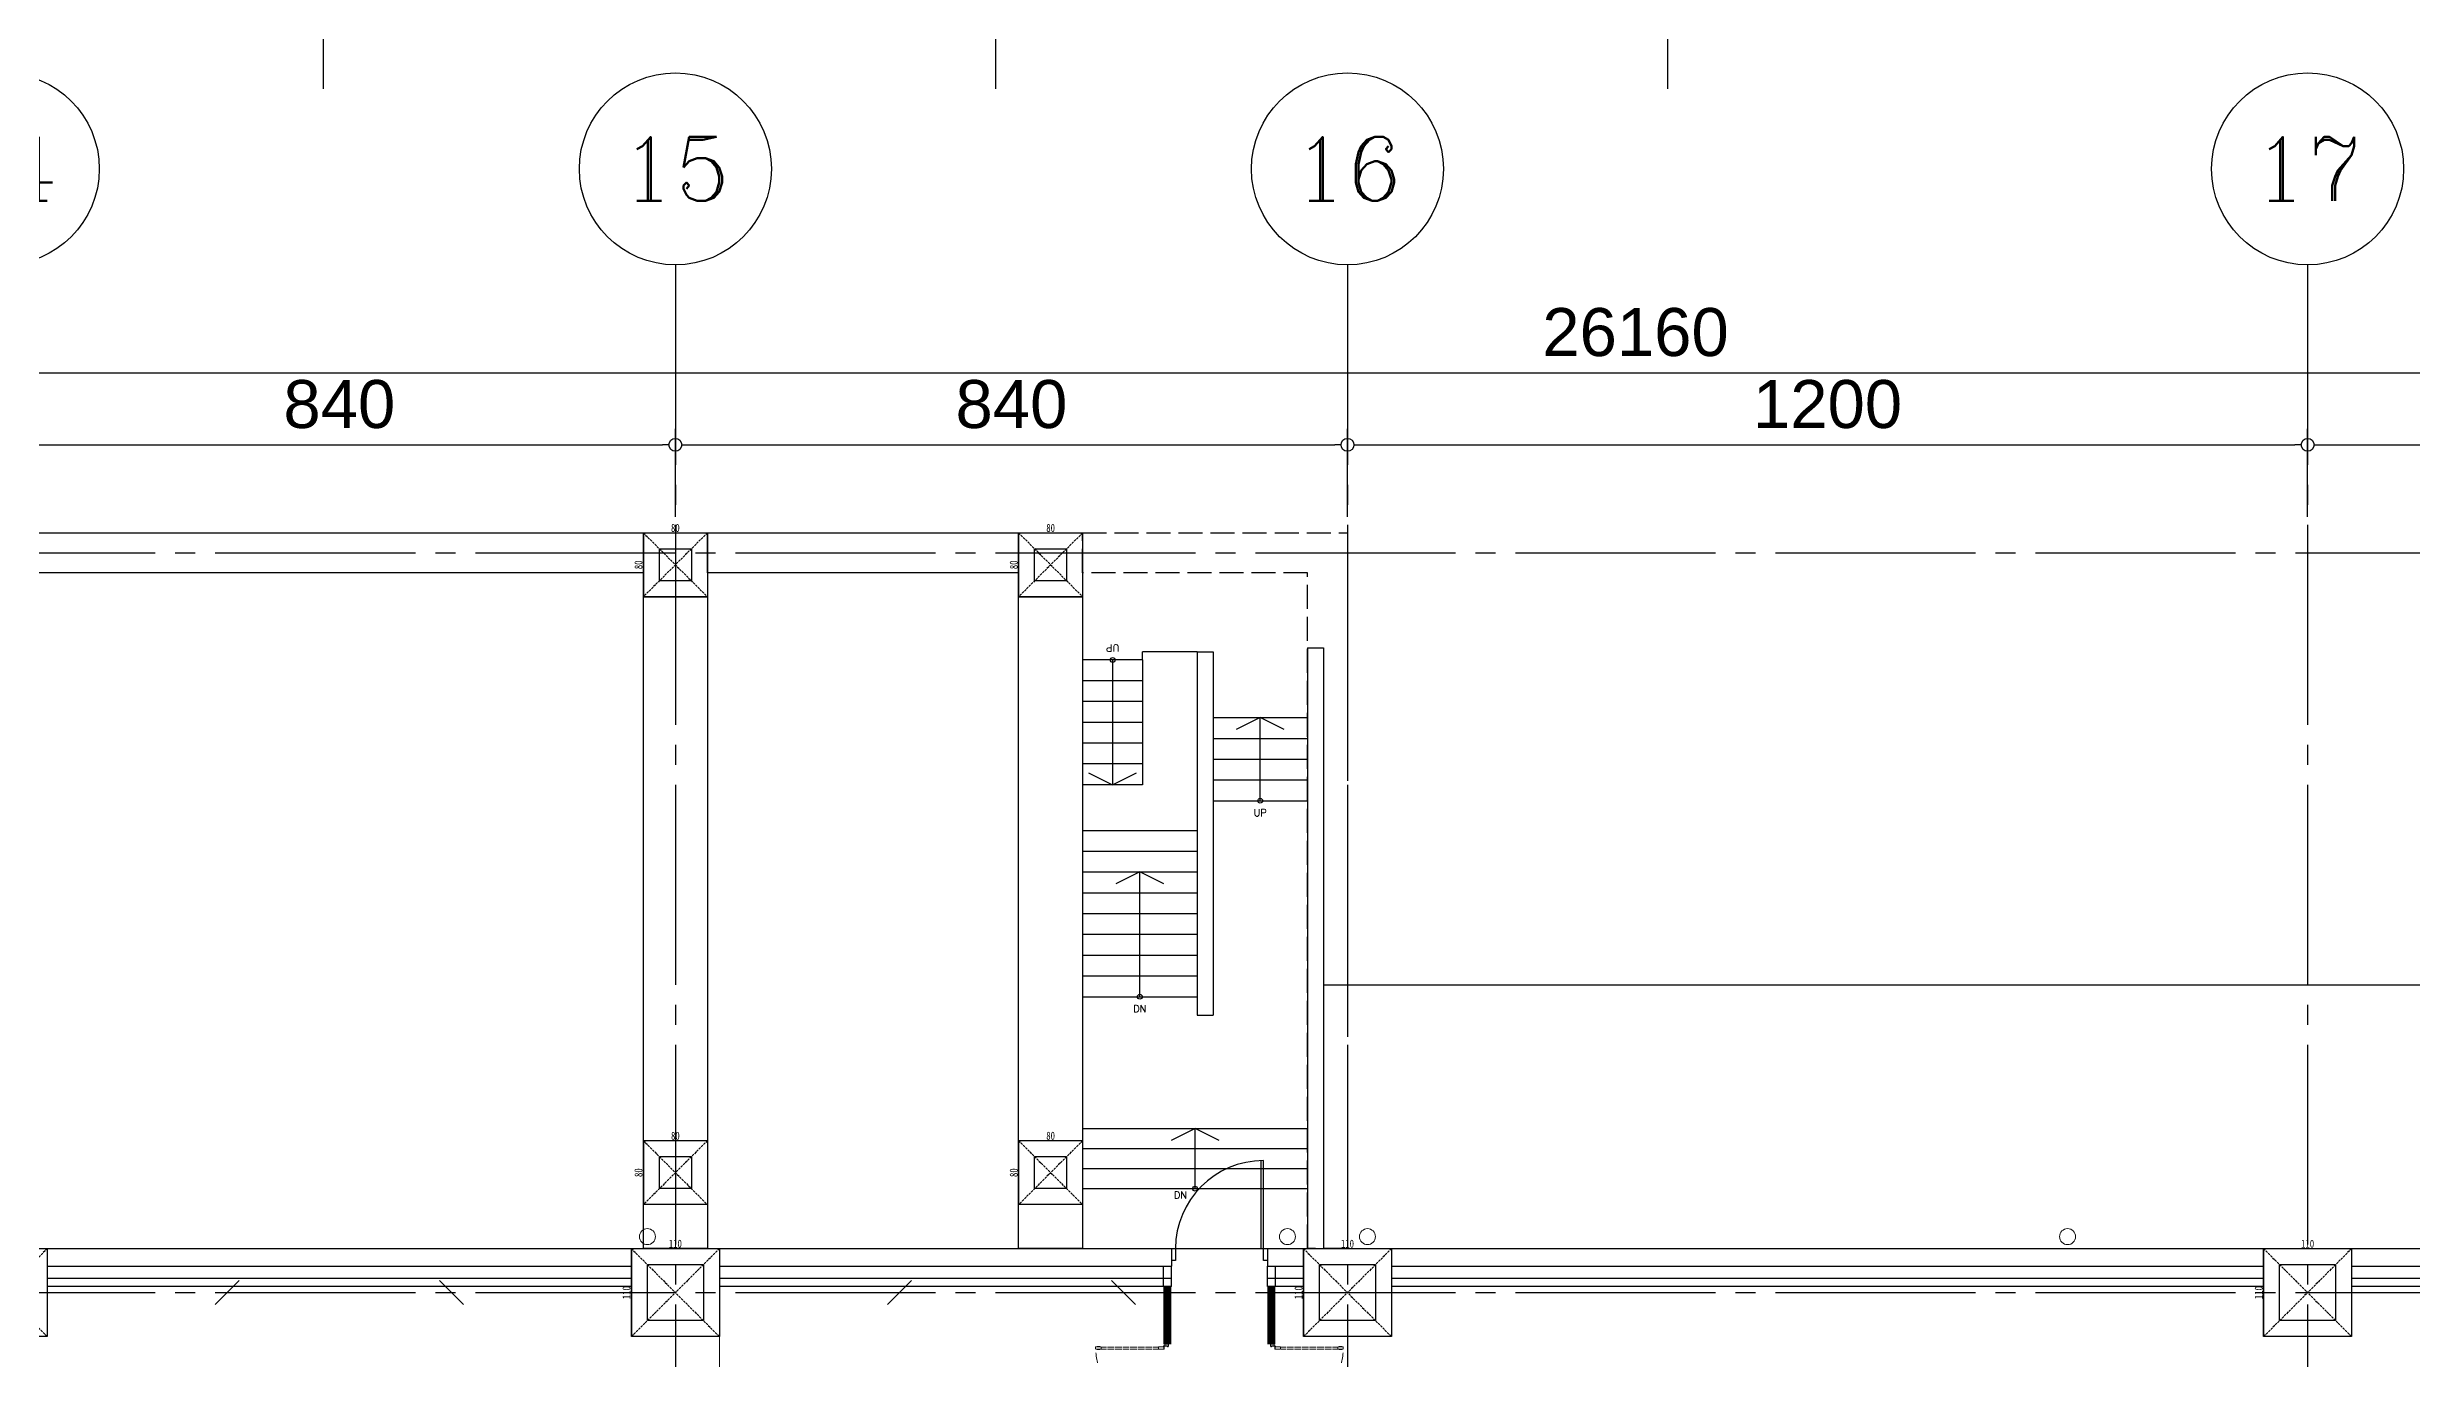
# Model space of a CAD drawing. Extents: x -3080 to 28500, y -1326 to 31609.
# Drawn here: x 11095 to 14050, y 8917 to 10557 of the extents above; entities that cross this region are included whole.
import ezdxf
from ezdxf.enums import TextEntityAlignment as Align

# ---------------------------------------------------------------- set-up
doc = ezdxf.new("R2010")
doc.units = 0
doc.header["$LTSCALE"] = 100
for name, pattern in [('188K-SM-03-F05-ARCH-PA-Y2257103$0$DASHED', [19.05, 12.7, -6.35]), ('X-S-FAB-L05$0$COL-CEN-LIN', [3.25, 2.5, -0.25, 0.25, -0.25]), ('X-S-FAB-L05$0$HIDDEN', [0.4, 0.3, -0.1])]:
    doc.linetypes.add(name, pattern=pattern)
for name, color, linetype in [('0-xref', 8, 'Continuous'), ('188K-SM-03-F05-ARCH-PA-Y2257103$0$K-DIivder-3.5', 53, '188K-SM-03-F05-ARCH-PA-Y2257103$0$DASHED'), ('188K-SM-03-F05-ARCH-PA-Y2257103$0$K-岩棉 2hr 3.5-非抗', 53, 'Continuous'), ('X-S-FAB-L05$0$0-arr', 8, 'Continuous'), ('X-S-FAB-L05$0$0-MC', 8, 'Continuous'), ('X-S-FAB-L05$0$0-NC', 8, 'Continuous'), ('X-S-FAB-L05$0$12', 8, 'Continuous'), ('X-S-FAB-L05$0$1_L05平面圖_1_A-OBJE-MEP', 8, 'Continuous'), ('X-S-FAB-L05$0$BEAM', 8, 'Continuous'), ('X-S-FAB-L05$0$BEAM-RC(P)', 8, 'Continuous'), ('X-S-FAB-L05$0$BLOCK', 8, 'Continuous'), ('X-S-FAB-L05$0$CCL', 8, 'X-S-FAB-L05$0$COL-CEN-LIN'), ('X-S-FAB-L05$0$COL', 8, 'Continuous'), ('X-S-FAB-L05$0$COL-S', 8, 'Continuous'), ('X-S-FAB-L05$0$DOOR', 8, 'Continuous'), ('X-S-FAB-L05$0$DOORSILL', 8, 'Continuous'), ('X-S-FAB-L05$0$HID(UP)', 8, 'X-S-FAB-L05$0$HIDDEN'), ('X-S-FAB-L05$0$S-FNDN', 8, 'Continuous'), ('X-S-FAB-L05$0$S-鋼柱', 8, 'Continuous'), ('X-S-FAB-L05$0$SLAB', 8, 'Continuous'), ('X-S-FAB-L05$0$ST', 8, 'Continuous'), ('X-S-FAB-L05$0$TXT', 8, 'Continuous'), ('X-S-FAB-L05$0$WALL-RC', 8, 'Continuous')]:
    doc.layers.add(name, color=color, linetype=linetype)
doc.layers.add('188K-SM-03-F05-ARCH-PA-Y2257103$0$K-DOOR-鋼板門', color=53, linetype='188K-SM-03-F05-ARCH-PA-Y2257103$0$DASHED', lineweight=9)
doc.layers.add('X-S-FAB-L05$0$XREF', color=8, linetype='Continuous', lineweight=0)
doc.layers.add('X-S-FAB-L05$0$A-BLOCK', color=8, linetype='Continuous', plot=False)
doc.layers.add('X-S-FAB-L05$0$DIM', color=8, linetype='Continuous', plot=False)
doc.styles.add('X-S-FAB-L05$0$CHINA', font='simplex.shx', dxfattribs={"width": 0.75, "bigfont": 'chineset.shx'})
doc.styles.add('X-S-FAB-L05$0$COL-NUM', font='romanc')
doc.styles.add('X-S-FAB-L05$0$DIM', font='', dxfattribs={"width": 0.8})
doc.styles.add('X-S-FAB-L05$0$Gen-Text', font='arial.ttf', dxfattribs={"height": 2.5})
doc.styles.get('X-S-FAB-L05$0$DIM').set_extended_font_data('MingLiU')
doc.dimstyles.new('X-S-FAB-L05$0$CIRL', dxfattribs={"dimtxt": 50, "dimasz": 25, "dimexe": 16, "dimexo": 0, "dimgap": 6, "dimtad": 1, "dimdsep": 46, "dimtxsty": 'X-S-FAB-L05$0$DIM', "dimblk": 'X-S-FAB-L05$0$_DotBlank', "dimcen": 10, "dimdle": 16, "dimclrd": 256, "dimclre": 256, "dimclrt": 6, "dimadec": 0, "dimazin": 0, "dimtfac": 1, "dimtix": 1, "dimtmove": 2, "dimatfit": 3, "dimldrblk": 'X-S-FAB-L05$0$ARROW', "dimfxl": 1, "dimtolj": 1, "dimtzin": 0, "dimarcsym": 0})
doc.dimstyles.new('X-S-FAB-L05$0$JJP_005_defpoint', dxfattribs={"dimtxt": 20, "dimasz": 0.5, "dimexe": 0.5, "dimexo": 0.5, "dimgap": 0.5, "dimtad": 1, "dimdsep": 46, "dimtxsty": 'X-S-FAB-L05$0$DIM', "dimblk": 'X-S-FAB-L05$0$_None', "dimcen": 10, "dimclrd": 256, "dimclre": 256, "dimclrt": 256, "dimadec": 0, "dimazin": 0, "dimtfac": 1, "dimtix": 1, "dimtmove": 2, "dimatfit": 3, "dimldrblk": 'X-S-FAB-L05$0$_None', "dimfxl": 0.5, "dimtolj": 1, "dimtzin": 0, "dimarcsym": 0})

# ---------------------------------------------------------------- blocks, each defined once
blk = doc.blocks.new('X-S-FAB-L05$0$cn-y')
at = {"layer": 'X-S-FAB-L05$0$0-MC'}
blk.add_circle((-50, 0), 50, dxfattribs=at)
at = {"layer": 'X-S-FAB-L05$0$0-NC', "style": 'X-S-FAB-L05$0$COL-NUM'}
blk.add_attdef('GRID-Y', text='', height=50, dxfattribs=at).set_placement((-50, 0), align=Align.MIDDLE_CENTER)
blk = doc.blocks.new('X-S-FAB-L05$0$_DotBlank')
at = {"color": 0, "linetype": 'ByBlock', "lineweight": -2}
blk.add_line((-0.5, 0), (-1, 0), dxfattribs=at)
blk.add_circle((0, 0), 0.5, dxfattribs=at)
blk = doc.blocks.new('*D68')
at = {"layer": 'DefPoints', "color": 0, "transparency": 16777216}
for p in [(0, 10870), (-26160, 10780), (0, 10780)]:
    blk.add_point(p, dxfattribs=at)
at = {"layer": 'X-S-FAB-L05$0$DIM', "lineweight": -2, "transparency": 16777216}
for p, q in [((-26160, 10780), (-26160, 10890)), ((0, 10780), (0, 10890)), ((-26144, 10870), (-16, 10870))]:
    blk.add_line(p, q, dxfattribs=at)
at = {"layer": 'X-S-FAB-L05$0$DIM', "lineweight": -2, "transparency": 16777216, "xscale": 16, "yscale": 16, "zscale": 16, "rotation": 180}
blk.add_blockref('X-S-FAB-L05$0$_DotBlank', (-26160, 10870), dxfattribs=at)
at = {"layer": 'X-S-FAB-L05$0$DIM', "lineweight": -2, "transparency": 16777216, "xscale": 16, "yscale": 16, "zscale": 16}
blk.add_blockref('X-S-FAB-L05$0$_DotBlank', (0, 10870), dxfattribs=at)
at = {"layer": 'X-S-FAB-L05$0$DIM', "color": 6, "transparency": 16777216, "insert": (-13080, 10920.6), "char_height": 2.5, "attachment_point": 5, "style": 'X-S-FAB-L05$0$Gen-Text'}
blk.add_mtext('\\A1;{\\H24x;26160}', dxfattribs=at)
blk = doc.blocks.new('X-S-FAB-L05$0$ARROW')
at = {"color": 3}
blk.add_solid([(0, 0), (-2.4, -0.4), (-2.4, 0.4)], dxfattribs=at)
blk = doc.blocks.new('*D82')
at = {"layer": 'DefPoints', "color": 0, "transparency": 16777216}
for p in [(-14280, 10780), (-15120, 10690), (-14280, 10690)]:
    blk.add_point(p, dxfattribs=at)
at = {"layer": 'X-S-FAB-L05$0$DIM', "lineweight": -2, "transparency": 16777216}
for p, q in [((-15120, 10690), (-15120, 10800)), ((-14280, 10690), (-14280, 10800)), ((-15104, 10780), (-14296, 10780))]:
    blk.add_line(p, q, dxfattribs=at)
at = {"layer": 'X-S-FAB-L05$0$DIM', "lineweight": -2, "transparency": 16777216, "xscale": 16, "yscale": 16, "zscale": 16, "rotation": 180}
blk.add_blockref('X-S-FAB-L05$0$_DotBlank', (-15120, 10780), dxfattribs=at)
at = {"layer": 'X-S-FAB-L05$0$DIM', "lineweight": -2, "transparency": 16777216, "xscale": 16, "yscale": 16, "zscale": 16}
blk.add_blockref('X-S-FAB-L05$0$_DotBlank', (-14280, 10780), dxfattribs=at)
at = {"layer": 'X-S-FAB-L05$0$DIM', "color": 6, "transparency": 16777216, "insert": (-14700, 10830.6), "char_height": 2.5, "attachment_point": 5, "style": 'X-S-FAB-L05$0$Gen-Text'}
blk.add_mtext('\\A1;{\\H24x;840}', dxfattribs=at)
blk = doc.blocks.new('*D83')
at = {"layer": 'DefPoints', "color": 0, "transparency": 16777216}
for p in [(-13440, 10780), (-14280, 10690), (-13440, 10690)]:
    blk.add_point(p, dxfattribs=at)
at = {"layer": 'X-S-FAB-L05$0$DIM', "lineweight": -2, "transparency": 16777216}
for p, q in [((-14280, 10690), (-14280, 10800)), ((-13440, 10690), (-13440, 10800)), ((-14264, 10780), (-13456, 10780))]:
    blk.add_line(p, q, dxfattribs=at)
at = {"layer": 'X-S-FAB-L05$0$DIM', "lineweight": -2, "transparency": 16777216, "xscale": 16, "yscale": 16, "zscale": 16, "rotation": 180}
blk.add_blockref('X-S-FAB-L05$0$_DotBlank', (-14280, 10780), dxfattribs=at)
at = {"layer": 'X-S-FAB-L05$0$DIM', "lineweight": -2, "transparency": 16777216, "xscale": 16, "yscale": 16, "zscale": 16}
blk.add_blockref('X-S-FAB-L05$0$_DotBlank', (-13440, 10780), dxfattribs=at)
at = {"layer": 'X-S-FAB-L05$0$DIM', "color": 6, "transparency": 16777216, "insert": (-13860, 10830.6), "char_height": 2.5, "attachment_point": 5, "style": 'X-S-FAB-L05$0$Gen-Text'}
blk.add_mtext('\\A1;{\\H24x;840}', dxfattribs=at)
blk = doc.blocks.new('*D84')
at = {"layer": 'DefPoints', "color": 0, "transparency": 16777216}
for p in [(-12240, 10780), (-13440, 10690), (-12240, 10690)]:
    blk.add_point(p, dxfattribs=at)
at = {"layer": 'X-S-FAB-L05$0$DIM', "lineweight": -2, "transparency": 16777216}
for p, q in [((-13440, 10690), (-13440, 10800)), ((-12240, 10690), (-12240, 10800)), ((-13424, 10780), (-12256, 10780))]:
    blk.add_line(p, q, dxfattribs=at)
at = {"layer": 'X-S-FAB-L05$0$DIM', "lineweight": -2, "transparency": 16777216, "xscale": 16, "yscale": 16, "zscale": 16, "rotation": 180}
blk.add_blockref('X-S-FAB-L05$0$_DotBlank', (-13440, 10780), dxfattribs=at)
at = {"layer": 'X-S-FAB-L05$0$DIM', "lineweight": -2, "transparency": 16777216, "xscale": 16, "yscale": 16, "zscale": 16}
blk.add_blockref('X-S-FAB-L05$0$_DotBlank', (-12240, 10780), dxfattribs=at)
at = {"layer": 'X-S-FAB-L05$0$DIM', "color": 6, "transparency": 16777216, "insert": (-12840, 10830.6), "char_height": 2.5, "attachment_point": 5, "style": 'X-S-FAB-L05$0$Gen-Text'}
blk.add_mtext('\\A1;{\\H24x;1200}', dxfattribs=at)
blk = doc.blocks.new('*D85')
at = {"layer": 'DefPoints', "color": 0, "transparency": 16777216}
for p in [(-11040, 10780), (-12240, 10690), (-11040, 10690)]:
    blk.add_point(p, dxfattribs=at)
at = {"layer": 'X-S-FAB-L05$0$DIM', "lineweight": -2, "transparency": 16777216}
for p, q in [((-12240, 10690), (-12240, 10800)), ((-11040, 10690), (-11040, 10800)), ((-12224, 10780), (-11056, 10780))]:
    blk.add_line(p, q, dxfattribs=at)
at = {"layer": 'X-S-FAB-L05$0$DIM', "lineweight": -2, "transparency": 16777216, "xscale": 16, "yscale": 16, "zscale": 16, "rotation": 180}
blk.add_blockref('X-S-FAB-L05$0$_DotBlank', (-12240, 10780), dxfattribs=at)
at = {"layer": 'X-S-FAB-L05$0$DIM', "lineweight": -2, "transparency": 16777216, "xscale": 16, "yscale": 16, "zscale": 16}
blk.add_blockref('X-S-FAB-L05$0$_DotBlank', (-11040, 10780), dxfattribs=at)
at = {"layer": 'X-S-FAB-L05$0$DIM', "color": 6, "transparency": 16777216, "insert": (-11640, 10830.6), "char_height": 2.5, "attachment_point": 5, "style": 'X-S-FAB-L05$0$Gen-Text'}
blk.add_mtext('\\A1;{\\H24x;1200}', dxfattribs=at)
blk = doc.blocks.new('*D174')
at = {"layer": 'DefPoints', "lineweight": -2, "transparency": 16777216}
blk.add_line((0, 0), (110, 0), dxfattribs=at)
at = {"layer": 'DefPoints', "color": 0, "transparency": 16777216}
for p in [(0, 0), (110, 0), (110, 0)]:
    blk.add_point(p, dxfattribs=at)
at = {"layer": 'DefPoints', "transparency": 16777216, "insert": (55, 6.1), "char_height": 10, "attachment_point": 5, "style": 'X-S-FAB-L05$0$DIM'}
blk.add_mtext('\\A1;110', dxfattribs=at)
blk = doc.blocks.new('X-S-FAB-L05$0$_None')
blk = doc.blocks.new('*D175')
at = {"layer": 'DefPoints', "lineweight": -2, "transparency": 16777216}
blk.add_line((0, 0), (0, -110), dxfattribs=at)
at = {"layer": 'DefPoints', "color": 0, "transparency": 16777216}
for p in [(0, 0), (0, -110), (0, -110)]:
    blk.add_point(p, dxfattribs=at)
at = {"layer": 'DefPoints', "transparency": 16777216, "insert": (-6.1, -55), "char_height": 10, "attachment_point": 5, "rotation": 90, "style": 'X-S-FAB-L05$0$DIM'}
blk.add_mtext('\\A1;110', dxfattribs=at)
blk = doc.blocks.new('*D176')
at = {"layer": 'DefPoints', "lineweight": -2, "transparency": 16777216}
blk.add_line((0, 0), (80, 0), dxfattribs=at)
at = {"layer": 'DefPoints', "color": 0, "transparency": 16777216}
for p in [(0, 0), (80, 0), (80, 0)]:
    blk.add_point(p, dxfattribs=at)
at = {"layer": 'DefPoints', "transparency": 16777216, "insert": (40, 6.1), "char_height": 10, "attachment_point": 5, "style": 'X-S-FAB-L05$0$DIM'}
blk.add_mtext('\\A1;80', dxfattribs=at)
blk = doc.blocks.new('*D177')
at = {"layer": 'DefPoints', "lineweight": -2, "transparency": 16777216}
blk.add_line((0, 0), (0, -80), dxfattribs=at)
at = {"layer": 'DefPoints', "color": 0, "transparency": 16777216}
for p in [(0, 0), (0, -80), (0, -80)]:
    blk.add_point(p, dxfattribs=at)
at = {"layer": 'DefPoints', "transparency": 16777216, "insert": (-6.1, -40), "char_height": 10, "attachment_point": 5, "rotation": 90, "style": 'X-S-FAB-L05$0$DIM'}
blk.add_mtext('\\A1;80', dxfattribs=at)
blk = doc.blocks.new('X-S-FAB-L05$0$10-23 COL LINE')
at = {"layer": 'X-S-FAB-L05$0$CCL'}
for p, q in [((3300, 335), (3300, -1045)), ((4140, 335), (4140, -1045)), ((4980, 335), (4980, -1045))]:
    blk.add_line(p, q, dxfattribs=at)
blk = doc.blocks.new('X-S-FAB-L05$0$SC1')
at = {"layer": 'DefPoints'}
blk.add_line((27925, 8342.1), (27955, 8312.1), dxfattribs=at)
blk = doc.blocks.new('X-S-FAB-L05$0$VC(C)')
at = {"layer": 'X-S-FAB-L05$0$S-鋼柱', "rotation": 90}
for p in [(19647.1, -18940), (20487.1, -18940)]:
    blk.add_blockref('X-S-FAB-L05$0$SC1', p, dxfattribs=at)
at = {"layer": 'X-S-FAB-L05$0$S-鋼柱'}
for p in [(-16340, 672.9), (-15500, 672.9)]:
    blk.add_blockref('X-S-FAB-L05$0$SC1', p, dxfattribs=at)
blk = doc.blocks.new('X-S-FAB-L05$0$板_3_2', base_point=(11935, 9055))
at = {"layer": 'X-S-FAB-L05$0$S-FNDN', "color": 15, "lineweight": 0, "flags": 128}
blk.add_lwpolyline([(11935, 9055), (4350, 9055), (4350, 7470), (9330, 7470), (9330, -55), (11935, -55), (11935, 4530), (11070, 4530), (11070, 5003), (11935, 5003)], close=True, dxfattribs=at)
blk = doc.blocks.new('188K-SM-03-F05-ARCH-PA-Y2257103$0$單開鋼板-900x1700')
at = {"ltscale": 0.005}
for p, q in [((3.5, 81.5), (3.5, 10.4)), ((3.5, 10.4), (3.5, 81.5)), ((3.5, 81.5), (3.5, 81.5)), ((5.9, 10.4), (5.9, 81.5)), ((5.9, 81.5), (6, 81.5)), ((6, 81.5), (6, 10.4)), ((6.1, 86.9), (6.7, 86.9)), ((6.1, 83.5), (6.1, 86.9)), ((6.7, 83.5), (6.1, 83.5)), ((6.7, 86.9), (6.7, 83.5)), ((0, 2), (0, -2)), ((2, 2.3), (0.3, 2.3)), ((2.1, -1), (2.1, 2.2)), ((3.5, 10.4), (3.5, 10.4)), ((6, 10.4), (5.9, 10.4)), ((87.9, -1), (87.9, 2.2)), ((88, 2.3), (89.7, 2.3)), ((90, 2), (90, -2)), ((0.3, -2.3), (2, -2.3)), ((2, -2.3), (3.1, -1.6)), ((2.6, -1), (2.1, -1)), ((2.5, -1.2), (2.5, -1.1)), ((2.5, -1.1), (2.6, -1.1)), ((3, -1.2), (2.5, -1.2)), ((3.1, -1), (2.9, -1)), ((2.9, -1.1), (3, -1.1)), ((3, -1.1), (3, -1.2)), ((3.1, -1.4), (3.1, -1.1)), ((86.9, -1), (87.1, -1)), ((86.9, -1.4), (86.9, -1.1)), ((88, -2.3), (86.9, -1.6)), ((87, -1.1), (87, -1.2)), ((87.1, -1.1), (87, -1.1)), ((87, -1.2), (87.5, -1.2)), ((87.4, -1), (87.9, -1)), ((87.5, -1.1), (87.4, -1.1)), ((87.5, -1.2), (87.5, -1.1)), ((89.7, -2.3), (88, -2.3))]:
    blk.add_line(p, q, dxfattribs=at)
for points in [[(6.1, 81.7), (6.1, 88.7), (3.3, 88.7), (3.3, 81.7)], [(3.3, 83.5), (3.3, 86.9), (2.8, 86.9), (2.8, 83.5)], [(2.3, -0.4), (2.3, 2.9), (2.1, 2.9), (2.1, -0.4)], [(5.9, 3.6), (2.8, 3.6), (2.8, 3.4), (5.9, 3.4)], [(6.1, 3.2), (6.1, 10.1), (3.3, 10.1), (3.3, 3.2)]]:
    blk.add_lwpolyline(points, close=True, dxfattribs=at)
for points in [[(3.4, 81.7), (3.4, 80.9, 0.158507), (3.4, 80.9), (3.4, 80.8, 0.72636), (3.5, 80.8), (3.5, 80.9, 0.414214), (3.5, 80.9, -0.414214), (3.4, 80.9), (3.4, 81.4, -0.414214), (3.5, 81.5), (3.8, 81.5, 0.414214), (3.8, 81.5), (3.8, 81.5, 0.414214), (3.8, 81.5), (3.5, 81.5, -0.414214), (3.4, 81.5), (3.4, 81.7, -0.414214), (3.5, 81.7), (4.7, 81.7), (4.7, 81.7), (4.7, 81.7), (6, 81.7, -0.414214), (6, 81.7), (6, 81.5, -0.414214), (6, 81.5), (5.7, 81.5, 0.414214), (5.7, 81.5), (5.7, 81.5, 0.414214), (5.7, 81.5), (6, 81.5, -0.414214), (6, 81.4), (6, 80.9, -0.414214), (6, 80.9), (6, 80.9, 0.414214), (6, 80.9), (6, 80.8, 0.72636), (6, 80.8), (6.1, 80.9, 0.158507), (6.1, 80.9), (6.1, 81.7, 0.414214), (6.1, 81.8), (3.4, 81.8, 0.414214)], [(4.7, 10.1), (4.7, 10.1), (3.5, 10.1, -0.414214), (3.4, 10.2), (3.4, 10.3, -0.414214), (3.5, 10.3), (3.8, 10.3, 0.414214), (3.8, 10.3), (3.8, 10.3, 0.414214), (3.8, 10.4), (3.5, 10.4, -0.414214), (3.4, 10.4), (3.4, 10.9, -0.414214), (3.5, 10.9), (3.5, 10.9, 0.414214), (3.5, 10.9), (3.5, 11, 0.72636), (3.4, 11), (3.4, 10.9, 0.158507), (3.4, 10.9), (3.4, 10.1, 0.414214), (3.4, 10.1), (6, 10.1, 0.414214), (6.1, 10.1), (6.1, 10.9, 0.158507), (6.1, 10.9), (6, 11, 0.72636), (6, 11), (6, 10.9, 0.414214), (6, 10.9, -0.414214), (6, 10.9), (6, 10.4, -0.414214), (6, 10.4), (5.7, 10.4, 0.414214), (5.7, 10.3), (5.7, 10.3, 0.414214), (5.7, 10.3), (6, 10.3, -0.414214), (6, 10.3), (6, 10.2, -0.414214), (6, 10.1), (4.7, 10.1)]]:
    blk.add_lwpolyline(points, format="xyb", close=True, dxfattribs=at)
at = {"linetype": '188K-SM-03-F05-ARCH-PA-Y2257103$0$DASHED', "ltscale": 0.01}
blk.add_arc((2.4, 3.3), 85.5, 359.2774, 87.5065, dxfattribs=at)
at = {"ltscale": 0.005}
for centre, major_axis, start_param, end_param in [((0.3, 2), (0.246, -0.246), 2.356194, 3.926991), ((2, 2.2), (0.0738, -0.0738), 7.068583, 8.63938), ((88, 2.2), (-0.0738, -0.0738), -2.356194, -0.785398), ((89.7, 2), (-0.246, -0.246), 2.356194, 3.926991), ((0.3, -2), (-0.246, -0.246), 5.497787, 7.068583), ((2.6, -1.1), (-0.0246, -0.0246), 0.785398, 3.926991), ((2.9, -1.1), (-0.0246, -0.0246), 3.926991, 7.068583), ((3.1, -1.1), (0.0246, -0.0246), 7.068583, 8.63938), ((2.9, -1.4), (0.148, -0.148), 6.162283, 7.068583), ((86.9, -1.1), (-0.0246, -0.0246), -2.356194, -0.785398), ((87.1, -1.4), (-0.148, -0.148), -0.785398, 0.120903), ((87.1, -1.1), (0.0246, -0.0246), -0.785398, 2.356194), ((87.4, -1.1), (0.0246, -0.0246), 2.356194, 5.497787), ((89.7, -2), (0.246, -0.246), -0.785398, 0.785398)]:
    blk.add_ellipse(centre, major_axis=major_axis, ratio=1, start_param=start_param, end_param=end_param, dxfattribs=at)
at = {"ltscale": 0.005, "extrusion": (0, 0, -1)}
blk.add_ellipse((2.4, 3.3), major_axis=(-0.344, 0.344), ratio=1, start_param=5.497787, end_param=11.780972, dxfattribs=at)
blk = doc.blocks.new('188K-SM-03-F05-ARCH-PA-Y2257103')
at = {"layer": '188K-SM-03-F05-ARCH-PA-Y2257103$0$K-DIivder-3.5', "linetype": 'ByBlock', "ltscale": 2, "const_width": 10}
blk.add_lwpolyline([(12495, 9007.5), (12495, 8935.4)], dxfattribs=at)
at = {"layer": '188K-SM-03-F05-ARCH-PA-Y2257103$0$K-DIivder-3.5', "linetype": 'ByBlock', "ltscale": 2, "const_width": 10, "elevation": 0}
blk.add_lwpolyline([(12625, 9007.5), (12625, 8935.4)], dxfattribs=at)
at = {"layer": '188K-SM-03-F05-ARCH-PA-Y2257103$0$K-岩棉 2hr 3.5-非抗'}
for p, q in [((11825, 9017.5, 0), (11095, 9017.5, 0)), ((12500, 9017.5, 0), (11935, 9017.5, 0)), ((12490, 9007.5, 0), (12490, 9033, 0)), ((12500, 9007.5, 0), (12500, 9033, 0)), ((12620, 9007.5, 0), (12620, 9033)), ((12665, 9017.5, 0), (12620, 9017.5, 0)), ((12630, 9007.5, 0), (12630, 9033)), ((13865, 9017.5, 0), (12775, 9017.5, 0)), ((15065, 9017.5, 0), (13975, 9017.5, 0)), ((11825, 9007.5, 0), (11095, 9007.5, 0)), ((12500, 9007.5, 0), (11935, 9007.5, 0)), ((12665, 9007.5, 0), (12620, 9007.5, 0)), ((13865, 9007.5, 0), (12775, 9007.5, 0)), ((15065, 9007.5, 0), (13975, 9007.5, 0))]:
    blk.add_line(p, q, dxfattribs=at)
at = {"layer": '188K-SM-03-F05-ARCH-PA-Y2257103$0$K-DOOR-鋼板門', "xscale": -1, "rotation": 90}
blk.add_blockref('188K-SM-03-F05-ARCH-PA-Y2257103$0$單開鋼板-900x1700', (12493.9, 8935.4), dxfattribs=at)
at = {"layer": '188K-SM-03-F05-ARCH-PA-Y2257103$0$K-DOOR-鋼板門', "rotation": 270}
blk.add_blockref('188K-SM-03-F05-ARCH-PA-Y2257103$0$單開鋼板-900x1700', (12626.1, 8935.4, 0), dxfattribs=at)
blk = doc.blocks.new('*U59')
at = {"layer": 'DefPoints', "linetype": 'X-S-FAB-L05$0$HIDDEN', "ltscale": 0.1}
for p, q in [((110, 0), (0, -110)), ((0, 0), (110, -110))]:
    blk.add_line(p, q, dxfattribs=at)
at = {"layer": 'X-S-FAB-L05$0$COL', "ltscale": 0.1}
blk.add_lwpolyline([(0, 0), (110, 0), (110, -110), (0, -110)], close=True, dxfattribs=at)
at = {"layer": 'DefPoints'}
dim = blk.add_linear_dim(base=(0, -110), p1=(0, 0), p2=(0, -110), angle=90, dimstyle='X-S-FAB-L05$0$JJP_005_defpoint', override={"dimtxt": 10}, dxfattribs=at)
dim.commit()
dim.dimension.update_dxf_attribs({"geometry": '*D175', "text_midpoint": (-6.067, -55)})
dim = blk.add_linear_dim(base=(110, 0), p1=(0, 0), p2=(110, 0), dimstyle='X-S-FAB-L05$0$JJP_005_defpoint', override={"dimtxt": 10}, dxfattribs=at)
dim.commit()
dim.dimension.update_dxf_attribs({"geometry": '*D174', "text_midpoint": (55, 6.067)})
blk = doc.blocks.new('*U63')
at = {"layer": 'DefPoints', "linetype": 'X-S-FAB-L05$0$HIDDEN', "ltscale": 0.1}
for p, q in [((80, 0), (0, -80)), ((0, 0), (80, -80))]:
    blk.add_line(p, q, dxfattribs=at)
at = {"layer": 'X-S-FAB-L05$0$COL', "ltscale": 0.1}
blk.add_lwpolyline([(0, 0), (80, 0), (80, -80), (0, -80)], close=True, dxfattribs=at)
at = {"layer": 'DefPoints'}
dim = blk.add_linear_dim(base=(0, -80), p1=(0, 0), p2=(0, -80), angle=90, dimstyle='X-S-FAB-L05$0$JJP_005_defpoint', override={"dimtxt": 10}, dxfattribs=at)
dim.commit()
dim.dimension.update_dxf_attribs({"geometry": '*D177', "text_midpoint": (-6.067, -40)})
dim = blk.add_linear_dim(base=(80, 0), p1=(0, 0), p2=(80, 0), dimstyle='X-S-FAB-L05$0$JJP_005_defpoint', override={"dimtxt": 10}, dxfattribs=at)
dim.commit()
dim.dimension.update_dxf_attribs({"geometry": '*D176', "text_midpoint": (40, 6.067)})
blk = doc.blocks.new('X-S-FAB-L05$0$FAB2-L05')
at = {"layer": 'X-S-FAB-L05$0$CCL'}
for p, q in [((-14280, 11005), (-14280, 0)), ((-13440, 11005), (-13440, 0)), ((-12240, 11005), (-12240, 0)), ((-26880, 10645), (1210, 10645)), ((-26880, 9720), (1210, 9720))]:
    blk.add_line(p, q, dxfattribs=at)
at = {"layer": 'X-S-FAB-L05$0$COL-S'}
for points in [[(-14300, 10650), (-14260, 10650), (-14260, 10610), (-14300, 10610)], [(-13831, 10650), (-13791, 10650), (-13791, 10610), (-13831, 10610)], [(-14300, 9890), (-14260, 9890), (-14260, 9850), (-14300, 9850)], [(-13831, 9890), (-13791, 9890), (-13791, 9850), (-13831, 9850)], [(-14315, 9755), (-14245, 9755), (-14245, 9685), (-14315, 9685)], [(-13475, 9755), (-13405, 9755), (-13405, 9685), (-13475, 9685)], [(-12275, 9755), (-12205, 9755), (-12205, 9685), (-12275, 9685)]]:
    blk.add_lwpolyline(points, close=True, dxfattribs=at)
at = {"layer": 'X-S-FAB-L05$0$A-BLOCK'}
ref = blk.add_blockref('X-S-FAB-L05$0$cn-y', (-15000, 11125), dxfattribs=dict(at, xscale=2.399999999999997, yscale=2.399999999999997, zscale=2.399999999999997))
ref.add_attrib('GRID-Y', '14', dxfattribs={"layer": 'X-S-FAB-L05$0$0-NC', "height": 80, "style": 'X-S-FAB-L05$0$COL-NUM'}).set_placement((-15120, 11125), align=Align.MIDDLE_CENTER)
ref = blk.add_blockref('X-S-FAB-L05$0$cn-y', (-14160, 11125), dxfattribs=dict(at, xscale=2.399999999999997, yscale=2.399999999999997, zscale=2.399999999999997))
ref.add_attrib('GRID-Y', '15', dxfattribs={"layer": 'X-S-FAB-L05$0$0-NC', "height": 80, "style": 'X-S-FAB-L05$0$COL-NUM'}).set_placement((-14280, 11125), align=Align.MIDDLE_CENTER)
ref = blk.add_blockref('X-S-FAB-L05$0$cn-y', (-13320, 11125), dxfattribs=dict(at, xscale=2.399999999999997, yscale=2.399999999999997, zscale=2.399999999999997))
ref.add_attrib('GRID-Y', '16', dxfattribs={"layer": 'X-S-FAB-L05$0$0-NC', "height": 80, "style": 'X-S-FAB-L05$0$COL-NUM'}).set_placement((-13440, 11125), align=Align.MIDDLE_CENTER)
ref = blk.add_blockref('X-S-FAB-L05$0$cn-y', (-12120, 11125), dxfattribs=dict(at, xscale=2.399999999999997, yscale=2.399999999999997, zscale=2.399999999999997))
ref.add_attrib('GRID-Y', '17', dxfattribs={"layer": 'X-S-FAB-L05$0$0-NC', "height": 80, "style": 'X-S-FAB-L05$0$COL-NUM'}).set_placement((-12240, 11125), align=Align.MIDDLE_CENTER)
at = {"layer": 'X-S-FAB-L05$0$BEAM'}
for name, p in [('*U63', (-14320, 10670)), ('*U63', (-13851, 10670)), ('*U63', (-14320, 9910)), ('*U63', (-13851, 9910)), ('*U59', (-14335, 9775)), ('*U59', (-13495, 9775)), ('*U59', (-12295, 9775))]:
    blk.add_blockref(name, p, dxfattribs=at)
at = {"layer": 'X-S-FAB-L05$0$DIM'}
for base, p1, p2, picture, middle in [((0, 10870), (-26160, 10780), (0, 10780), '*D68', (-13080, 10920.634)), ((-14280, 10780), (-15120, 10690), (-14280, 10690), '*D82', (-14700, 10830.634)), ((-13440, 10780), (-14280, 10690), (-13440, 10690), '*D83', (-13860, 10830.634)), ((-12240, 10780), (-13440, 10690), (-12240, 10690), '*D84', (-12840, 10830.634)), ((-11040, 10780), (-12240, 10690), (-11040, 10690), '*D85', (-11640, 10830.634))]:
    dim = blk.add_linear_dim(base=base, p1=p1, p2=p2, text='{\\H24x;<>}', dimstyle='X-S-FAB-L05$0$CIRL', override={"dimtxt": 60, "dimasz": 16, "dimexe": 20, "dimgap": 20, "dimtxsty": 'X-S-FAB-L05$0$Gen-Text'}, dxfattribs=at)
    dim.commit()
    dim.dimension.update_dxf_attribs({"geometry": picture, "text_midpoint": middle})
blk = doc.blocks.new('X-S-FAB-L05')
at = {"layer": 'X-S-FAB-L05$0$0-arr', "color": 4}
for points in [[(12641, 9704), (12611, 9719), (12581, 9704)], [(12396.5, 9650), (12426.5, 9635), (12456.5, 9650)], [(12490.5, 9511), (12460.5, 9526), (12430.5, 9511)], [(12559.5, 9190), (12529.5, 9205), (12499.5, 9190)]]:
    blk.add_lwpolyline(points, dxfattribs=at)
for centre in [(12426.5, 9791), (12611, 9615), (12460.5, 9370), (12529.5, 9130)]:
    blk.add_circle(centre, 3, dxfattribs=at)
at = {"layer": 'X-S-FAB-L05$0$12'}
for points in [[(12426.5, 9791), (12426.5, 9635)], [(12611, 9615), (12611, 9719)], [(12460.5, 9370), (12460.5, 9526)], [(12529.5, 9130), (12529.5, 9205)]]:
    blk.add_lwpolyline(points, dxfattribs=at)
at = {"layer": 'X-S-FAB-L05$0$1_L05平面圖_1_A-OBJE-MEP', "color": 8, "lineweight": 0, "ltscale": 10}
for centre in [(11845, 9070), (12645, 9070), (12745, 9070), (13620, 9070)]:
    blk.add_circle(centre, 10, dxfattribs=at)
at = {"layer": 'X-S-FAB-L05$0$BEAM-RC(P)'}
for points in [[(11080, 9900), (11080, 9950), (11840, 9950), (11840, 9900)], [(11920, 9900), (11920, 9950), (12309, 9950), (12309, 9900)], [(11840, 9870), (11920, 9870), (11920, 9055), (11840, 9055)], [(12309, 9870), (12389, 9870), (12389, 9055), (12309, 9055)]]:
    blk.add_lwpolyline(points, close=True, dxfattribs=at)
at = {"layer": 'X-S-FAB-L05$0$COL-S'}
for points in [[(11860, 9930), (11900, 9930), (11900, 9890), (11860, 9890)], [(12329, 9930), (12369, 9930), (12369, 9890), (12329, 9890)], [(11860, 9170), (11900, 9170), (11900, 9130), (11860, 9130)], [(12329, 9170), (12369, 9170), (12369, 9130), (12329, 9130)], [(11845, 9035), (11915, 9035), (11915, 8965), (11845, 8965)], [(12685, 9035), (12755, 9035), (12755, 8965), (12685, 8965)], [(13885, 9035), (13955, 9035), (13955, 8965), (13885, 8965)]]:
    blk.add_lwpolyline(points, close=True, dxfattribs=at)
at = {"layer": 'X-S-FAB-L05$0$DOOR'}
for p, q in [((12612, 9055), (12612, 9164.959)), ((12615, 9055), (12615, 9165)), ((12500, 9055), (12500, 9040)), ((12500, 9055), (12505, 9055)), ((12505, 9055), (12505, 9040)), ((12615, 9040), (12615, 9055)), ((12615, 9055), (12620, 9055)), ((12620, 9055), (12620, 9040)), ((12505, 9040), (12500, 9040)), ((12620, 9040), (12615, 9040))]:
    blk.add_line(p, q, dxfattribs=at)
blk.add_arc((12615, 9055), 110, 90, 180, dxfattribs=at)
at = {"layer": 'X-S-FAB-L05$0$DOORSILL'}
blk.add_lwpolyline([(12505, 9055), (12615, 9055)], dxfattribs=at)
at = {"layer": 'X-S-FAB-L05$0$HID(UP)'}
blk.add_lwpolyline([(12389, 9900), (12389, 9950), (12720, 9950), (12720, 9055), (12670, 9055), (12670, 9900)], close=True, dxfattribs=at)
at = {"layer": 'X-S-FAB-L05$0$SLAB'}
for p, q in [((12532, 9801), (12464, 9801)), ((12464, 9791), (12464, 9801)), ((12690, 9385), (15150, 9385))]:
    blk.add_line(p, q, dxfattribs=at)
at = {"layer": 'X-S-FAB-L05$0$ST'}
for p, q in [((12464, 9791), (12389, 9791)), ((12464, 9791), (12464, 9635)), ((12464, 9765), (12389, 9765)), ((12464, 9739), (12389, 9739)), ((12464, 9713), (12389, 9713)), ((12552, 9719), (12670, 9719)), ((12552, 9693), (12670, 9693)), ((12464, 9687), (12389, 9687)), ((12552, 9667), (12670, 9667)), ((12464, 9661), (12389, 9661)), ((12464, 9635), (12389, 9635)), ((12552, 9641), (12670, 9641)), ((12552, 9615), (12670, 9615)), ((12389, 9578), (12532, 9578)), ((12389, 9552), (12532, 9552)), ((12389, 9526), (12532, 9526)), ((12389, 9500), (12532, 9500)), ((12389, 9474), (12532, 9474)), ((12389, 9448), (12532, 9448)), ((12389, 9422), (12532, 9422)), ((12389, 9396), (12532, 9396)), ((12389, 9370), (12532, 9370)), ((12389, 9205), (12670, 9205)), ((12389, 9180), (12670, 9180)), ((12389, 9155), (12670, 9155)), ((12389, 9130), (12670, 9130))]:
    blk.add_line(p, q, dxfattribs=at)
at = {"layer": 'X-S-FAB-L05$0$WALL-RC'}
for p, q in [((12532, 9801), (12532, 9347)), ((12532, 9801), (12552, 9801)), ((12552, 9801), (12552, 9347)), ((12670, 9806), (12670, 9055)), ((12670, 9806), (12690, 9806)), ((12690, 9806), (12690, 9055)), ((12532, 9347), (12552, 9347)), ((11095, 9055), (11825, 9055)), ((11935, 9055), (12500, 9055)), ((12500, 9055), (12500, 9033)), ((12620, 9055), (12620, 9033)), ((12620, 9055), (12665, 9055)), ((12775, 9055), (13865, 9055)), ((13975, 9055), (15065, 9055)), ((11095, 9033), (11825, 9033)), ((11935, 9033), (12500, 9033)), ((12620, 9033), (12665, 9033)), ((12775, 9033), (13865, 9033)), ((13975, 9033), (15065, 9033))]:
    blk.add_line(p, q, dxfattribs=at)
at = {"layer": 'X-S-FAB-L05$0$BEAM'}
for name, p in [('*U63', (11840, 9950)), ('*U63', (12309, 9950)), ('*U63', (11840, 9190)), ('*U63', (12309, 9190)), ('*U59', (10985, 9055)), ('*U59', (11825, 9055)), ('*U59', (12665, 9055)), ('*U59', (13865, 9055))]:
    blk.add_blockref(name, p, dxfattribs=at)
at = {"layer": 'X-S-FAB-L05$0$BLOCK'}
blk.add_blockref('X-S-FAB-L05$0$FAB2-L05', (26160, -720), dxfattribs=at)
at = {"layer": 'X-S-FAB-L05$0$CCL'}
blk.add_blockref('X-S-FAB-L05$0$10-23 COL LINE', (8140, 11550), dxfattribs=at)
at = {"layer": 'X-S-FAB-L05$0$SLAB', "color": 15, "lineweight": 0}
blk.add_blockref('X-S-FAB-L05$0$板_3_2', (11935, 9055), dxfattribs=at)
at = {"layer": 'X-S-FAB-L05$0$XREF'}
blk.add_blockref('X-S-FAB-L05$0$VC(C)', (0, 0), dxfattribs=at)
at = {"layer": 'X-S-FAB-L05$0$TXT', "style": 'X-S-FAB-L05$0$CHINA'}
blk.add_text('UP', height=9, rotation=180, dxfattribs=at).set_placement((12426.5, 9806, 0), align=Align.MIDDLE_CENTER)
for s, p in [('UP', (12611, 9600, 0)), ('DN', (12460.5, 9355, 0)), ('DN', (12511.267, 9122.102, 0))]:
    blk.add_text(s, height=9, dxfattribs=at).set_placement(p, align=Align.MIDDLE_CENTER)

msp = doc.modelspace()

# ---------------------------------------------------------------- block references
at = {"layer": '0-xref'}
for name in ['X-S-FAB-L05', '188K-SM-03-F05-ARCH-PA-Y2257103']:
    msp.add_blockref(name, (0, 0), dxfattribs=at)

doc.saveas('drawing.dxf')
